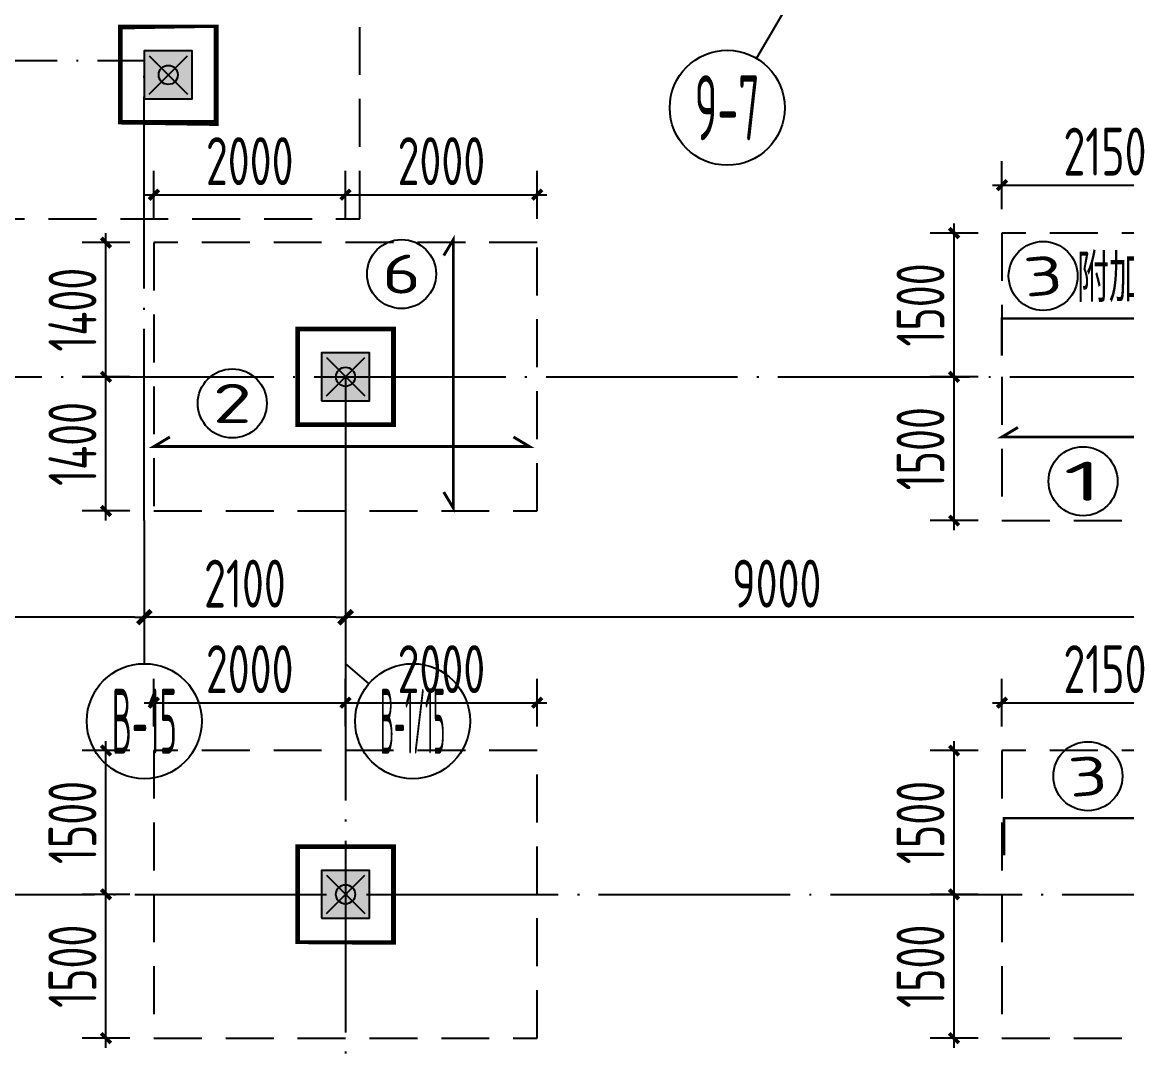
# Model space of a CAD drawing. Extents: x -57409 to 252654, y -8259 to 229119.
# Drawn here: x 139402 to 150931, y 89177 to 99964 of the extents above; entities that cross this region are included whole.
import ezdxf
from ezdxf.enums import TextEntityAlignment as Align

# ---------------------------------------------------------------- set-up
doc = ezdxf.new("R2010")
doc.units = 0
doc.header["$LTSCALE"] = 100
doc.header["$PDMODE"] = 35
doc.header["$PDSIZE"] = 200
doc.linetypes.add('DASHED', pattern=[0.75, 0.5, -0.25])
doc.linetypes.add('DOTE', pattern=[2.4200000000000004, 2, -0.2, 0.02, -0.2])
doc.layers.get('0').update_dxf_attribs({"linetype": 'CONTINUOUS'})
doc.layers.get('Defpoints').update_dxf_attribs({"linetype": 'CONTINUOUS'})
for name, color, linetype in [('B-TEXT', 3, 'CONTINUOUS'), ('codim', 7, 'CONTINUOUS'), ('COLU', 7, 'CONTINUOUS'), ('CT', 2, 'CONTINUOUS'), ('dote', 253, 'DOTE'), ('h填实-柱墙', 254, 'CONTINUOUS'), ('Z-AXIS', 3, 'CONTINUOUS'), ('Z-TEXT', 2, 'CONTINUOUS'), ('z柱下板带', 140, 'CONTINUOUS'), ('板底钢筋', 24, 'CONTINUOUS')]:
    doc.layers.add(name, color=color, linetype=linetype)
doc.layers.add('rein', color=6, linetype='ByLayer', lineweight=18)
doc.layers.add('重心计算', color=7, linetype='CONTINUOUS', plot=False)
doc.styles.add('_TCH_AXIS', font='tssdeng.shx', dxfattribs={"width": 0.7, "bigfont": 'tssdchn.shx'})
doc.styles.add('COMPLEX', font='tssdeng.shx', dxfattribs={"width": 0.7, "bigfont": 'tssdchn.shx'})
doc.styles.add('Jgcad-DIM', font='tssdeng.shx', dxfattribs={"width": 0.7, "bigfont": 'tssdchn.shx'})
doc.styles.get("Standard").update_dxf_attribs({"font": 'tssdeng.shx', "width": 0.7, "bigfont": 'tssdchn.shx'})
doc.styles.add('TSSD_Dimension', font='tssdeng.shx', dxfattribs={"width": 0.7})
doc.dimstyles.new('TSSD_100_100$0', dxfattribs={"dimtxt": 300, "dimasz": 100, "dimexe": 100, "dimexo": 250, "dimgap": 100, "dimtad": 1, "dimdec": 0, "dimzin": 0, "dimdsep": 46, "dimtxsty": 'TSSD_Dimension', "dimblk": '_tsdbk', "dimblk1": '_tsdbk', "dimblk2": '_tsdbk', "dimsah": 1, "dimcen": 0, "dimdle": 100, "dimclrt": 7, "dimadec": 0, "dimazin": 0, "dimtfac": 1, "dimtdec": 0, "dimtix": 1, "dimtmove": 2, "dimatfit": 3, "dimldrblk": '_tsdbk', "dimfxl": 1, "dimtolj": 1, "dimtzin": 0, "dimarcsym": 0})

# ---------------------------------------------------------------- blocks, each defined once
blk = doc.blocks.new('_AXISO')
blk.add_circle((2.273736754432321e-13, -5.684341886080801e-14), 0.5)
at = {"layer": 'B-TEXT', "style": 'COMPLEX', "width": 1.450892857142857}
blk.add_attdef('A', text='', height=0.56, dxfattribs=at).set_placement((0.2493750000001, -0.2800000000000296), (0.7493750000001, -0.2800000000000296), align=Align.FIT)
blk = doc.blocks.new('_tsdbk')
blk.add_line((-1, 0), (0, 0))
at = {"const_width": 0.5}
blk.add_lwpolyline([(-0.7000000000000001, -0.7000000000000001), (0.7000000000000001, 0.7000000000000001)], dxfattribs=at)
blk = doc.blocks.new('*D212')
at = {"layer": 'Defpoints', "color": 0}
for p in [(134677.6411610185, 94763.24189518913), (140677.6462207774, 94763.24189518936), (134677.6411610185, 93754.77070954102)]:
    blk.add_point(p, dxfattribs=at)
at = {"layer": 'Z-AXIS', "color": 0, "lineweight": -2}
for p, q in [((134677.6411610185, 94513.24189518913), (134677.6411610185, 93654.77070954102)), ((140677.6462207774, 94513.24189518936), (140677.6462207774, 93654.77070954102)), ((140577.6462207774, 93754.77070954102), (134777.6411610185, 93754.77070954102))]:
    blk.add_line(p, q, dxfattribs=at)
at = {"layer": 'Z-AXIS', "color": 0, "lineweight": -2, "xscale": 100, "yscale": 100, "zscale": 100, "rotation": 180}
blk.add_blockref('_tsdbk', (134677.6411610185, 93754.77070954102), dxfattribs=at)
at = {"layer": 'Z-AXIS', "color": 0, "lineweight": -2, "xscale": 100, "yscale": 100, "zscale": 100}
blk.add_blockref('_tsdbk', (140677.6462207774, 93754.77070954102), dxfattribs=at)
at = {"layer": 'Z-AXIS', "color": 7, "insert": (137677.643690898, 94104.77070954102), "char_height": 500, "attachment_point": 5, "style": 'TSSD_Dimension'}
blk.add_mtext('\\A1;6000', dxfattribs=at)
blk = doc.blocks.new('*D213')
at = {"layer": 'Defpoints', "color": 0}
for p in [(140677.6462207774, 94763.24189518936), (142777.6411610183, 94763.24189518913), (140677.6462207774, 93754.77070954125)]:
    blk.add_point(p, dxfattribs=at)
at = {"layer": 'Z-AXIS', "color": 0, "lineweight": -2}
for p, q in [((140677.6462207774, 94513.24189518936), (140677.6462207774, 93654.77070954125)), ((142777.6411610183, 94513.24189518913), (142777.6411610183, 93654.77070954125)), ((142677.6411610183, 93754.77070954125), (140777.6462207774, 93754.77070954125))]:
    blk.add_line(p, q, dxfattribs=at)
at = {"layer": 'Z-AXIS', "color": 0, "lineweight": -2, "xscale": 100, "yscale": 100, "zscale": 100, "rotation": 180}
blk.add_blockref('_tsdbk', (140677.6462207774, 93754.77070954125), dxfattribs=at)
at = {"layer": 'Z-AXIS', "color": 0, "lineweight": -2, "xscale": 100, "yscale": 100, "zscale": 100}
blk.add_blockref('_tsdbk', (142777.6411610183, 93754.77070954125), dxfattribs=at)
at = {"layer": 'Z-AXIS', "color": 7, "insert": (141727.6436908979, 94104.77070954125), "char_height": 500, "attachment_point": 5, "style": 'TSSD_Dimension'}
blk.add_mtext('\\A1;2100', dxfattribs=at)
blk = doc.blocks.new('*D214')
at = {"layer": 'Defpoints', "color": 0}
for p in [(142777.6411610184, 94763.2418951896), (151777.641161017, 94763.24189519053), (142777.6411610184, 93754.77070954113)]:
    blk.add_point(p, dxfattribs=at)
at = {"layer": 'Z-AXIS', "color": 0, "lineweight": -2}
for p, q in [((142777.6411610184, 94513.2418951896), (142777.6411610184, 93654.77070954113)), ((151777.641161017, 94513.24189519053), (151777.641161017, 93654.77070954113)), ((151677.641161017, 93754.77070954113), (142877.6411610184, 93754.77070954113))]:
    blk.add_line(p, q, dxfattribs=at)
at = {"layer": 'Z-AXIS', "color": 0, "lineweight": -2, "xscale": 100, "yscale": 100, "zscale": 100, "rotation": 180}
blk.add_blockref('_tsdbk', (142777.6411610184, 93754.77070954113), dxfattribs=at)
at = {"layer": 'Z-AXIS', "color": 0, "lineweight": -2, "xscale": 100, "yscale": 100, "zscale": 100}
blk.add_blockref('_tsdbk', (151777.641161017, 93754.77070954113), dxfattribs=at)
at = {"layer": 'Z-AXIS', "color": 7, "insert": (147277.6411610177, 94104.77070954113), "char_height": 500, "attachment_point": 5, "style": 'TSSD_Dimension'}
blk.add_mtext('\\A1;9000', dxfattribs=at)
blk = doc.blocks.new('_ArchTick')
at = {"color": 0, "linetype": 'ByBlock', "const_width": 0.4}
blk.add_lwpolyline([(-0.5, -0.5), (0.5, 0.5)], dxfattribs=at)
blk = doc.blocks.new('*D2604')
at = {"layer": 'codim', "color": 0, "lineweight": -2}
blk.add_line((149127.6411610168, 94662.72304206343), (149127.6411610168, 96362.72304206315), dxfattribs=at)
at = {"layer": 'codim', "color": 7, "lineweight": -2}
for p, q in [((149377.6411610168, 96262.72304206315), (148877.6411610168, 96262.72304206315)), ((149377.6411610168, 94762.72304206343), (148877.6411610168, 94762.72304206343))]:
    blk.add_line(p, q, dxfattribs=at)
at = {"layer": 'Defpoints', "color": 0}
for p in [(149127.6411610168, 96262.72304206315), (149627.6411610168, 96262.72304206315), (149627.6411610168, 94762.72304206343)]:
    blk.add_point(p, dxfattribs=at)
at = {"layer": 'codim', "color": 0, "lineweight": -2, "xscale": 100, "yscale": 100, "zscale": 100}
for p, rotation in [((149127.6411610168, 96262.72304206315), 90), ((149127.6411610168, 94762.72304206343), 270)]:
    blk.add_blockref('_ArchTick', p, dxfattribs=dict(at, rotation=rotation))
at = {"layer": 'codim', "color": 1, "insert": (148777.6411610168, 95512.72304206331), "char_height": 500, "attachment_point": 5, "rotation": 90, "style": 'Jgcad-DIM'}
blk.add_mtext('\\A1;1500', dxfattribs=at)
blk = doc.blocks.new('*D2605')
at = {"layer": 'codim', "color": 0, "lineweight": -2}
blk.add_line((149127.6411610168, 96162.72304206315), (149127.6411610168, 97862.72304206342), dxfattribs=at)
at = {"layer": 'codim', "color": 7, "lineweight": -2}
for p, q in [((149377.6411610168, 97762.72304206342), (148877.6411610168, 97762.72304206342)), ((149377.6411610168, 96262.72304206315), (148877.6411610168, 96262.72304206315))]:
    blk.add_line(p, q, dxfattribs=at)
at = {"layer": 'Defpoints', "color": 0}
for p in [(149127.6411610168, 97762.72304206342), (149627.6411610168, 97762.72304206342), (149627.6411610168, 96262.72304206315)]:
    blk.add_point(p, dxfattribs=at)
at = {"layer": 'codim', "color": 0, "lineweight": -2, "xscale": 100, "yscale": 100, "zscale": 100}
for p, rotation in [((149127.6411610168, 97762.72304206342), 90), ((149127.6411610168, 96262.72304206315), 270)]:
    blk.add_blockref('_ArchTick', p, dxfattribs=dict(at, rotation=rotation))
at = {"layer": 'codim', "color": 1, "insert": (148777.6411610168, 97012.7230420633), "char_height": 500, "attachment_point": 5, "rotation": 90, "style": 'Jgcad-DIM'}
blk.add_mtext('\\A1;1500', dxfattribs=at)
blk = doc.blocks.new('*D2606')
at = {"layer": 'codim', "color": 7, "lineweight": -2}
for p, q in [((149627.6411610168, 98012.72304206342), (149627.6411610168, 98512.72304206342)), ((151777.6411610168, 98012.72304206342), (151777.6411610168, 98512.72304206342))]:
    blk.add_line(p, q, dxfattribs=at)
at = {"layer": 'codim', "color": 0, "lineweight": -2}
blk.add_line((149527.6411610168, 98262.72304206342), (151877.6411610168, 98262.72304206342), dxfattribs=at)
at = {"layer": 'Defpoints', "color": 0}
for p in [(151777.6411610168, 98262.72304206342), (149627.6411610168, 97762.72304206342), (151777.6411610168, 97762.72304206342)]:
    blk.add_point(p, dxfattribs=at)
at = {"layer": 'codim', "color": 0, "lineweight": -2, "xscale": 100, "yscale": 100, "zscale": 100, "rotation": 180}
blk.add_blockref('_ArchTick', (149627.6411610168, 98262.72304206342), dxfattribs=at)
at = {"layer": 'codim', "color": 0, "lineweight": -2, "xscale": 100, "yscale": 100, "zscale": 100}
blk.add_blockref('_ArchTick', (151777.6411610168, 98262.72304206342), dxfattribs=at)
at = {"layer": 'codim', "color": 1, "insert": (150702.6411610168, 98612.72304206342), "char_height": 500, "attachment_point": 5, "style": 'Jgcad-DIM'}
blk.add_mtext('\\A1;2150', dxfattribs=at)
blk = doc.blocks.new('*D2608')
at = {"layer": 'codim', "color": 7, "lineweight": -2}
for p, q in [((149377.6411610174, 90862.72304205978), (148877.6411610174, 90862.72304205978)), ((149377.6411610174, 89362.72304205975), (148877.6411610174, 89362.72304205975))]:
    blk.add_line(p, q, dxfattribs=at)
at = {"layer": 'codim', "color": 0, "lineweight": -2}
blk.add_line((149127.6411610174, 89262.72304205975), (149127.6411610174, 90962.72304205978), dxfattribs=at)
at = {"layer": 'Defpoints', "color": 0}
for p in [(149127.6411610174, 90862.72304205978), (149627.6411610174, 90862.72304205978), (149627.6411610174, 89362.72304205975)]:
    blk.add_point(p, dxfattribs=at)
at = {"layer": 'codim', "color": 0, "lineweight": -2, "xscale": 100, "yscale": 100, "zscale": 100}
for p, rotation in [((149127.6411610174, 90862.72304205978), 90), ((149127.6411610174, 89362.72304205975), 270)]:
    blk.add_blockref('_ArchTick', p, dxfattribs=dict(at, rotation=rotation))
at = {"layer": 'codim', "color": 1, "insert": (148777.6411610174, 90112.72304205978), "char_height": 500, "attachment_point": 5, "rotation": 90, "style": 'Jgcad-DIM'}
blk.add_mtext('\\A1;1500', dxfattribs=at)
blk = doc.blocks.new('*D2609')
at = {"layer": 'codim', "color": 7, "lineweight": -2}
for p, q in [((149377.6411610174, 92362.7230420599), (148877.6411610174, 92362.7230420599)), ((149377.6411610174, 90862.72304205978), (148877.6411610174, 90862.72304205978))]:
    blk.add_line(p, q, dxfattribs=at)
at = {"layer": 'codim', "color": 0, "lineweight": -2}
blk.add_line((149127.6411610174, 90762.72304205978), (149127.6411610174, 92462.7230420599), dxfattribs=at)
at = {"layer": 'Defpoints', "color": 0}
for p in [(149127.6411610174, 92362.7230420599), (149627.6411610174, 92362.7230420599), (149627.6411610174, 90862.72304205978)]:
    blk.add_point(p, dxfattribs=at)
at = {"layer": 'codim', "color": 0, "lineweight": -2, "xscale": 100, "yscale": 100, "zscale": 100}
for p, rotation in [((149127.6411610174, 92362.7230420599), 90), ((149127.6411610174, 90862.72304205978), 270)]:
    blk.add_blockref('_ArchTick', p, dxfattribs=dict(at, rotation=rotation))
at = {"layer": 'codim', "color": 1, "insert": (148777.6411610174, 91612.72304205985), "char_height": 500, "attachment_point": 5, "rotation": 90, "style": 'Jgcad-DIM'}
blk.add_mtext('\\A1;1500', dxfattribs=at)
blk = doc.blocks.new('*D2589')
at = {"layer": 'codim', "color": 7, "lineweight": -2}
for p, q in [((149627.6411610174, 92612.7230420599), (149627.6411610174, 93112.7230420599)), ((151777.6411610174, 92612.7230420599), (151777.6411610174, 93112.7230420599))]:
    blk.add_line(p, q, dxfattribs=at)
at = {"layer": 'codim', "color": 0, "lineweight": -2}
blk.add_line((149527.6411610174, 92862.7230420599), (151877.6411610174, 92862.7230420599), dxfattribs=at)
at = {"layer": 'Defpoints', "color": 0}
for p in [(151777.6411610174, 92862.7230420599), (149627.6411610174, 92362.7230420599), (151777.6411610174, 92362.7230420599)]:
    blk.add_point(p, dxfattribs=at)
at = {"layer": 'codim', "color": 0, "lineweight": -2, "xscale": 100, "yscale": 100, "zscale": 100, "rotation": 180}
blk.add_blockref('_ArchTick', (149627.6411610174, 92862.7230420599), dxfattribs=at)
at = {"layer": 'codim', "color": 0, "lineweight": -2, "xscale": 100, "yscale": 100, "zscale": 100}
blk.add_blockref('_ArchTick', (151777.6411610174, 92862.7230420599), dxfattribs=at)
at = {"layer": 'codim', "color": 1, "insert": (150702.6411610174, 93212.7230420599), "char_height": 500, "attachment_point": 5, "style": 'Jgcad-DIM'}
blk.add_mtext('\\A1;2150', dxfattribs=at)
blk = doc.blocks.new('*D1420')
at = {"layer": 'codim', "color": 0, "lineweight": -2}
blk.add_line((140277.6411610182, 94762.72304206336), (140277.6411610182, 96362.72304206321), dxfattribs=at)
at = {"layer": 'codim', "color": 7, "lineweight": -2}
for p, q in [((140527.6411610182, 96262.72304206321), (140027.6411610182, 96262.72304206321)), ((140527.6411610182, 94862.72304206336), (140027.6411610182, 94862.72304206336))]:
    blk.add_line(p, q, dxfattribs=at)
at = {"layer": 'Defpoints', "color": 0}
for p in [(140277.6411610182, 96262.72304206321), (140777.6411610182, 96262.72304206321), (140777.6411610182, 94862.72304206336)]:
    blk.add_point(p, dxfattribs=at)
at = {"layer": 'codim', "color": 0, "lineweight": -2, "xscale": 100, "yscale": 100, "zscale": 100}
for p, rotation in [((140277.6411610182, 96262.72304206321), 90), ((140277.6411610182, 94862.72304206336), 270)]:
    blk.add_blockref('_ArchTick', p, dxfattribs=dict(at, rotation=rotation))
at = {"layer": 'codim', "color": 1, "insert": (139927.6411610181, 95562.7230420633), "char_height": 500, "attachment_point": 5, "rotation": 90, "style": 'Jgcad-DIM'}
blk.add_mtext('\\A1;1400', dxfattribs=at)
blk = doc.blocks.new('*D1251')
at = {"layer": 'codim', "color": 7, "lineweight": -2}
for p, q in [((140527.6411610182, 97662.72304206339), (140027.6411610182, 97662.72304206339)), ((140527.6411610182, 96262.72304206321), (140027.6411610182, 96262.72304206321))]:
    blk.add_line(p, q, dxfattribs=at)
at = {"layer": 'codim', "color": 0, "lineweight": -2}
blk.add_line((140277.6411610182, 96162.72304206321), (140277.6411610182, 97762.72304206339), dxfattribs=at)
at = {"layer": 'Defpoints', "color": 0}
for p in [(140277.6411610182, 97662.72304206339), (140777.6411610182, 97662.72304206339), (140777.6411610182, 96262.72304206321)]:
    blk.add_point(p, dxfattribs=at)
at = {"layer": 'codim', "color": 0, "lineweight": -2, "xscale": 100, "yscale": 100, "zscale": 100}
for p, rotation in [((140277.6411610182, 97662.72304206339), 90), ((140277.6411610182, 96262.72304206321), 270)]:
    blk.add_blockref('_ArchTick', p, dxfattribs=dict(at, rotation=rotation))
at = {"layer": 'codim', "color": 1, "insert": (139927.6411610181, 96962.72304206331), "char_height": 500, "attachment_point": 5, "rotation": 90, "style": 'Jgcad-DIM'}
blk.add_mtext('\\A1;1400', dxfattribs=at)
blk = doc.blocks.new('*D1252')
at = {"layer": 'codim', "color": 7, "lineweight": -2}
for p, q in [((140777.6411610182, 97912.72304206339), (140777.6411610182, 98412.72304206339)), ((142777.6411610181, 97912.72304206339), (142777.6411610181, 98412.72304206339))]:
    blk.add_line(p, q, dxfattribs=at)
at = {"layer": 'codim', "color": 0, "lineweight": -2}
blk.add_line((140677.6411610182, 98162.72304206339), (142877.6411610181, 98162.72304206339), dxfattribs=at)
at = {"layer": 'Defpoints', "color": 0}
for p in [(142777.6411610181, 98162.72304206339), (140777.6411610182, 97662.72304206339), (142777.6411610181, 97662.72304206339)]:
    blk.add_point(p, dxfattribs=at)
at = {"layer": 'codim', "color": 0, "lineweight": -2, "xscale": 100, "yscale": 100, "zscale": 100, "rotation": 180}
blk.add_blockref('_ArchTick', (140777.6411610182, 98162.72304206339), dxfattribs=at)
at = {"layer": 'codim', "color": 0, "lineweight": -2, "xscale": 100, "yscale": 100, "zscale": 100}
blk.add_blockref('_ArchTick', (142777.6411610181, 98162.72304206339), dxfattribs=at)
at = {"layer": 'codim', "color": 1, "insert": (141777.6411610181, 98512.72304206339), "char_height": 500, "attachment_point": 5, "style": 'Jgcad-DIM'}
blk.add_mtext('\\A1;2000', dxfattribs=at)
blk = doc.blocks.new('*D1253')
at = {"layer": 'codim', "color": 7, "lineweight": -2}
for p, q in [((142777.6411610181, 97912.72304206339), (142777.6411610181, 98412.72304206339)), ((144777.6411610182, 97912.72304206339), (144777.6411610182, 98412.72304206339))]:
    blk.add_line(p, q, dxfattribs=at)
at = {"layer": 'codim', "color": 0, "lineweight": -2}
blk.add_line((142677.6411610181, 98162.72304206339), (144877.6411610182, 98162.72304206339), dxfattribs=at)
at = {"layer": 'Defpoints', "color": 0}
for p in [(144777.6411610182, 98162.72304206339), (142777.6411610181, 97662.72304206339), (144777.6411610182, 97662.72304206339)]:
    blk.add_point(p, dxfattribs=at)
at = {"layer": 'codim', "color": 0, "lineweight": -2, "xscale": 100, "yscale": 100, "zscale": 100, "rotation": 180}
blk.add_blockref('_ArchTick', (142777.6411610181, 98162.72304206339), dxfattribs=at)
at = {"layer": 'codim', "color": 0, "lineweight": -2, "xscale": 100, "yscale": 100, "zscale": 100}
blk.add_blockref('_ArchTick', (144777.6411610182, 98162.72304206339), dxfattribs=at)
at = {"layer": 'codim', "color": 1, "insert": (143777.6411610181, 98512.72304206339), "char_height": 500, "attachment_point": 5, "style": 'Jgcad-DIM'}
blk.add_mtext('\\A1;2000', dxfattribs=at)
blk = doc.blocks.new('*D1254')
at = {"layer": 'codim', "color": 7, "lineweight": -2}
for p, q in [((140527.6411610185, 90862.72304205934), (140027.6411610185, 90862.72304205934)), ((140527.6411610185, 89362.72304205963), (140027.6411610185, 89362.72304205963))]:
    blk.add_line(p, q, dxfattribs=at)
at = {"layer": 'codim', "color": 0, "lineweight": -2}
blk.add_line((140277.6411610185, 89262.72304205963), (140277.6411610185, 90962.72304205934), dxfattribs=at)
at = {"layer": 'Defpoints', "color": 0}
for p in [(140277.6411610185, 90862.72304205934), (140777.6411610185, 90862.72304205934), (140777.6411610185, 89362.72304205963)]:
    blk.add_point(p, dxfattribs=at)
at = {"layer": 'codim', "color": 0, "lineweight": -2, "xscale": 100, "yscale": 100, "zscale": 100}
for p, rotation in [((140277.6411610185, 90862.72304205934), 90), ((140277.6411610185, 89362.72304205963), 270)]:
    blk.add_blockref('_ArchTick', p, dxfattribs=dict(at, rotation=rotation))
at = {"layer": 'codim', "color": 1, "insert": (139927.6411610185, 90112.7230420595), "char_height": 500, "attachment_point": 5, "rotation": 90, "style": 'Jgcad-DIM'}
blk.add_mtext('\\A1;1500', dxfattribs=at)
blk = doc.blocks.new('*D1255')
at = {"layer": 'codim', "color": 7, "lineweight": -2}
for p, q in [((140527.6411610185, 92362.72304205943), (140027.6411610185, 92362.72304205943)), ((140527.6411610185, 90862.72304205934), (140027.6411610185, 90862.72304205934))]:
    blk.add_line(p, q, dxfattribs=at)
at = {"layer": 'codim', "color": 0, "lineweight": -2}
blk.add_line((140277.6411610185, 90762.72304205934), (140277.6411610185, 92462.72304205943), dxfattribs=at)
at = {"layer": 'Defpoints', "color": 0}
for p in [(140277.6411610185, 92362.72304205943), (140777.6411610185, 92362.72304205943), (140777.6411610185, 90862.72304205934)]:
    blk.add_point(p, dxfattribs=at)
at = {"layer": 'codim', "color": 0, "lineweight": -2, "xscale": 100, "yscale": 100, "zscale": 100}
for p, rotation in [((140277.6411610185, 92362.72304205943), 90), ((140277.6411610185, 90862.72304205934), 270)]:
    blk.add_blockref('_ArchTick', p, dxfattribs=dict(at, rotation=rotation))
at = {"layer": 'codim', "color": 1, "insert": (139927.6411610185, 91612.7230420594), "char_height": 500, "attachment_point": 5, "rotation": 90, "style": 'Jgcad-DIM'}
blk.add_mtext('\\A1;1500', dxfattribs=at)
blk = doc.blocks.new('*D1256')
at = {"layer": 'codim', "color": 7, "lineweight": -2}
for p, q in [((140777.6411610185, 92612.72304205943), (140777.6411610185, 93112.72304205943)), ((142777.6411610185, 92612.72304205943), (142777.6411610185, 93112.72304205943))]:
    blk.add_line(p, q, dxfattribs=at)
at = {"layer": 'codim', "color": 0, "lineweight": -2}
blk.add_line((140677.6411610185, 92862.72304205943), (142877.6411610185, 92862.72304205943), dxfattribs=at)
at = {"layer": 'Defpoints', "color": 0}
for p in [(142777.6411610185, 92862.72304205943), (140777.6411610185, 92362.72304205943), (142777.6411610185, 92362.72304205943)]:
    blk.add_point(p, dxfattribs=at)
at = {"layer": 'codim', "color": 0, "lineweight": -2, "xscale": 100, "yscale": 100, "zscale": 100, "rotation": 180}
blk.add_blockref('_ArchTick', (140777.6411610185, 92862.72304205943), dxfattribs=at)
at = {"layer": 'codim', "color": 0, "lineweight": -2, "xscale": 100, "yscale": 100, "zscale": 100}
blk.add_blockref('_ArchTick', (142777.6411610185, 92862.72304205943), dxfattribs=at)
at = {"layer": 'codim', "color": 1, "insert": (141777.6411610185, 93212.72304205943), "char_height": 500, "attachment_point": 5, "style": 'Jgcad-DIM'}
blk.add_mtext('\\A1;2000', dxfattribs=at)
blk = doc.blocks.new('*D1257')
at = {"layer": 'codim', "color": 7, "lineweight": -2}
for p, q in [((142777.6411610185, 92612.72304205943), (142777.6411610185, 93112.72304205943)), ((144777.6411610185, 92612.72304205941), (144777.6411610185, 93112.72304205943))]:
    blk.add_line(p, q, dxfattribs=at)
at = {"layer": 'codim', "color": 0, "lineweight": -2}
blk.add_line((142677.6411610185, 92862.72304205943), (144877.6411610185, 92862.72304205943), dxfattribs=at)
at = {"layer": 'Defpoints', "color": 0}
for p in [(144777.6411610185, 92862.72304205943), (142777.6411610185, 92362.72304205943), (144777.6411610185, 92362.72304205941)]:
    blk.add_point(p, dxfattribs=at)
at = {"layer": 'codim', "color": 0, "lineweight": -2, "xscale": 100, "yscale": 100, "zscale": 100, "rotation": 180}
blk.add_blockref('_ArchTick', (142777.6411610185, 92862.72304205943), dxfattribs=at)
at = {"layer": 'codim', "color": 0, "lineweight": -2, "xscale": 100, "yscale": 100, "zscale": 100}
blk.add_blockref('_ArchTick', (144777.6411610185, 92862.72304205943), dxfattribs=at)
at = {"layer": 'codim', "color": 1, "insert": (143777.6411610185, 93212.72304205943), "char_height": 500, "attachment_point": 5, "style": 'Jgcad-DIM'}
blk.add_mtext('\\A1;2000', dxfattribs=at)

msp = doc.modelspace()

# ---------------------------------------------------------------- hatches: boundary and pattern name
at = {"layer": 'h填实-柱墙'}
for points in [[(140677.6411610189, 99162.7230420628), (141177.6411610188, 99162.72304206397), (141177.6411610187, 99662.72304206397), (140677.6411610187, 99662.72304206269)], [(142527.6411610188, 96012.72304206478), (143027.6411610188, 96012.7230420642), (143027.6411610176, 96512.72304206467), (142527.6411610176, 96512.72304206304)], [(142527.6411610177, 90612.72304205873), (143027.6411610189, 90612.72304205966), (143027.6411610184, 91112.72304205931), (142527.6411610168, 91112.72304205826)]]:
    msp.add_hatch(color=256, dxfattribs=at).paths.add_polyline_path(points)

# ---------------------------------------------------------------- linework, layer by layer
at = {"layer": 'COLU'}
for points in [[(140677.6411610189, 99162.7230420628), (141177.6411610188, 99162.72304206397), (141177.6411610187, 99662.72304206397), (140677.6411610187, 99662.72304206269)], [(142527.6411610188, 96012.72304206478), (143027.6411610188, 96012.7230420642), (143027.6411610176, 96512.72304206467), (142527.6411610176, 96512.72304206304)], [(142527.6411610177, 90612.72304205873), (143027.6411610189, 90612.72304205966), (143027.6411610184, 91112.72304205931), (142527.6411610168, 91112.72304205826)]]:
    msp.add_lwpolyline(points, close=True, dxfattribs=at)
at = {"layer": 'CT', "const_width": 49.99999999999999}
for points in [[(140427.6411610197, 98912.72304206269), (141427.6411610197, 98912.72304206443), (141427.6411610181, 99912.72304206432), (140427.6411610177, 99912.72304206222)], [(142277.6411610182, 95762.7230420649), (143277.6411610181, 95762.72304206397), (143277.6411610187, 96762.72304206362), (142277.6411610189, 96762.72304206432)], [(142277.6411610192, 90362.72304205745), (143277.6411610195, 90362.72304206013), (143277.6411610166, 91362.72304206024), (142277.6411610165, 91362.72304205757)]]:
    msp.add_lwpolyline(points, close=True, dxfattribs=at)
at = {"layer": 'dote', "ltscale": 10}
for p, q in [((120828.8422570885, 99562.72304206315), (140677.6462207773, 99562.72304206315)), ((140677.6462207774, 94763.24189518936), (140677.6462207773, 99562.72304206315)), ((72269.46474777008, 96262.72304206375), (151777.6411610168, 96262.72304206315)), ((142777.6411610182, 96262.72304206374), (142777.6411610196, 79862.72304205791)), ((80077.64116101939, 90862.72304205617), (151777.6411610175, 90862.72304205978))]:
    msp.add_line(p, q, dxfattribs=at)
at = {"layer": 'rein', "color": 210, "const_width": 25}
for points in [[(149627.268470159, 96483.60373891308), (149627.6411610174, 96871.11473082216), (153585.1410711699, 96874.43191885446), (153584.8593868561, 96581.54636672756)], [(149648.8347236771, 91271.50122003185), (149649.2074145355, 91659.01221194092), (153472.668923655, 91659.01221194102), (153472.3872393412, 91366.12665981412)]]:
    msp.add_lwpolyline(points, dxfattribs=at)
at = {"layer": 'Z-AXIS'}
for p, q in [((148055.2397226109, 101272.0261241606), (147064.6102814593, 99587.22161384168)), ((140677.6462207774, 94763.24189518936), (140677.6462207774, 93269.56807747865)), ((142777.6411610183, 94763.24189518913), (142777.6411610183, 93269.56807747865)), ((142777.6411610183, 93269.56807747865), (143022.0862213709, 93060.04333581516))]:
    msp.add_line(p, q, dxfattribs=at)
at = {"layer": 'z柱下板带', "linetype": 'DASHED', "ltscale": 10}
for points in [[(138927.6411610175, 97912.7230420619), (142927.6411610175, 97912.7230420619), (142927.6411610175, 100912.7230420619), (138927.6411610175, 100912.7230420619)], [(140777.6411610173, 89362.72304208254), (144777.6411610173, 89362.72304208254), (144777.6411610173, 92362.72304208254), (140777.6411610173, 92362.72304208254)], [(149627.6411610186, 89362.72304208149), (153627.6411610186, 89362.72304208149), (153627.6411610186, 92362.72304208149), (149627.6411610186, 92362.72304208149)]]:
    msp.add_lwpolyline(points, close=True, dxfattribs=at)
at = {"layer": 'z柱下板带', "color": 181, "linetype": 'DASHED', "ltscale": 10}
msp.add_lwpolyline([(140777.6411610182, 94862.72304206359), (144777.6411610182, 94862.72304206359), (144777.6411610182, 97662.72304206359), (140777.6411610182, 97662.72304206359)], close=True, dxfattribs=at)
at = {"layer": 'z柱下板带', "color": 6, "linetype": 'DASHED', "ltscale": 10}
msp.add_lwpolyline([(149627.6411610174, 94762.72304206545), (153627.6411610174, 94762.72304206545), (153627.6411610174, 97762.72304206545), (149627.6411610174, 97762.72304206545)], close=True, dxfattribs=at)
at = {"layer": '板底钢筋', "const_width": 30}
for points in [[(143802.333807215, 95059.98343464569), (143902.3338072155, 94893.31625935272), (143902.3338072155, 97694.55031538627), (143802.3338072152, 97527.8831400937)], [(149794.3083363104, 95735.07872772706), (149627.6411610174, 95635.07872772653), (153546.74164422, 95635.07872772653), (153380.0744689274, 95735.07872772682)], [(140944.3083363112, 95635.0787277252), (140777.6411610182, 95535.07872772467), (144696.7416442207, 95535.07872772467), (144530.0744689282, 95635.07872772496)]]:
    msp.add_lwpolyline(points, dxfattribs=at)
at = {"layer": '重心计算', "color": 5}
for p in [(140927.6411610187, 99412.72304206336), (140927.6411610187, 99412.72304206337), (142777.6411610184, 96262.72304206417), (142777.6411610184, 96262.72304206417), (142777.641161018, 90862.72304205902), (142777.641161018, 90862.72304205903)]:
    msp.add_point(p, dxfattribs=at)

# ---------------------------------------------------------------- block references
at = {"layer": 'Z-AXIS'}
ref = msp.add_blockref('_AXISO', (146760.4967464243, 99070.00313214536), dxfattribs=dict(at, xscale=1199.999999999998, yscale=1200, zscale=1200, rotation=359.9996457873818))
ref.add_attrib('A', '9-7', dxfattribs={"color": 7, "height": 678.8225099390856, "rotation": 359.9996457873921, "style": '_TCH_AXIS', "width": 0.4333333333331038}).set_placement((146421.083393161, 98730.5939754826), (147099.9059030868, 98730.58977888219), align=Align.FIT)
ref = msp.add_blockref('_AXISO', (140677.6448703244, 92669.56807748062), dxfattribs=dict(at, xscale=1199.999999999998, yscale=1200, zscale=1200, rotation=359.9996457873846))
ref.add_attrib('A', 'B-15', dxfattribs={"color": 7, "height": 678.8225099390856, "rotation": 359.9996457873822, "style": '_TCH_AXIS', "width": 0.3209876543208177}).set_placement((140338.2315170613, 92330.1589208181), (141017.0540269871, 92330.15472421757), align=Align.FIT)
ref = msp.add_blockref('_AXISO', (143477.6398105653, 92669.56807748039), dxfattribs=dict(at, xscale=1199.999999999998, yscale=1200, zscale=1200, rotation=359.9996457873846))
ref.add_attrib('A', 'B-1/15', dxfattribs={"color": 7, "height": 678.8225099390856, "rotation": 359.9996457873921, "style": '_TCH_AXIS', "width": 0.2148760330577928}).set_placement((143138.226457302, 92330.15892081775), (143817.048967228, 92330.15472421734), align=Align.FIT)
at = {"layer": 'Z-TEXT'}
ref = msp.add_blockref('_AXISO', (143362.5401386489, 97335.22995952857), dxfattribs=dict(at, xscale=720.0000000000074, yscale=720, zscale=720, rotation=359.9996457873825))
ref.add_attrib('A', '6', dxfattribs={"layer": 'Z-AXIS', "color": 7, "height": 407.2935059634514, "rotation": 359.9996457873888, "style": '_TCH_AXIS', "width": 1.999999999998255}).set_placement((143158.8921266912, 97131.58446553073), (143566.1856326465, 97131.58194757046), align=Align.FIT)
ref = msp.add_blockref('_AXISO', (150057.3694744953, 97315.133419906), dxfattribs=dict(at, xscale=720.000000000007, yscale=720, zscale=720, rotation=5.01289548138721))
ref.add_attrib('A', '3', dxfattribs={"layer": 'Z-AXIS', "color": 7, "height": 407.2935059634514, "rotation": 5.012895481394519, "style": '_TCH_AXIS', "width": 1.857142857141189}).set_placement((149872.2963024107, 97094.47096053763), (150278.0319338634, 97130.06024782095), align=Align.FIT)
ref = msp.add_blockref('_AXISO', (141595.5536663756, 95985.4136968902), dxfattribs=dict(at, xscale=720.0000000000074, yscale=720, zscale=720, rotation=359.9996457873825))
ref.add_attrib('A', '2', dxfattribs={"layer": 'Z-AXIS', "color": 7, "height": 407.2935059634514, "rotation": 359.9996457873888, "style": '_TCH_AXIS', "width": 1.857142857141237}).set_placement((141391.9056544179, 95781.76820289236), (141799.1991603732, 95781.76568493209), align=Align.FIT)
ref = msp.add_blockref('_AXISO', (150473.8525549297, 95173.23309424656), dxfattribs=dict(at, xscale=720.0000000000074, yscale=720, zscale=720, rotation=359.9996457873825))
ref.add_attrib('A', '1', dxfattribs={"layer": 'Z-AXIS', "color": 7, "height": 407.2935059634514, "rotation": 359.9996457873888, "style": '_TCH_AXIS', "width": 2.888888888886369}).set_placement((150270.2045429719, 94969.58760024872), (150677.4980489272, 94969.58508228845), align=Align.FIT)
ref = msp.add_blockref('_AXISO', (150524.4396336311, 92095.61092465761), dxfattribs=dict(at, xscale=720.000000000007, yscale=720, zscale=720, rotation=5.01289548138721))
ref.add_attrib('A', '3', dxfattribs={"layer": 'Z-AXIS', "color": 7, "height": 407.2935059634514, "rotation": 5.012895481394519, "style": '_TCH_AXIS', "width": 1.857142857141189}).set_placement((150339.3664615464, 91874.94846528924), (150745.1020929992, 91910.53775257256), align=Align.FIT)

# ---------------------------------------------------------------- texts
at = {"layer": 'Z-TEXT', "width": 0.7}
msp.add_text('附加面筋', height=500, dxfattribs=at).set_placement((150410.8600344523, 97042.27306500482))

# ---------------------------------------------------------------- dimensions: what is measured, and where the dimension line sits
at = {"layer": 'codim'}
for base, p1, p2, picture, middle in [((151777.6411610168, 98262.72304206342), (149627.6411610168, 97762.72304206342), (151777.6411610168, 97762.72304206342), '*D2606', (150702.6411610168, 98612.72304206342)), ((142777.6411610181, 98162.72304206339), (140777.6411610182, 97662.72304206339), (142777.6411610181, 97662.72304206339), '*D1252', (141777.6411610181, 98512.72304206339)), ((144777.6411610182, 98162.72304206339), (142777.6411610181, 97662.72304206339), (144777.6411610182, 97662.72304206339), '*D1253', (143777.6411610181, 98512.72304206339)), ((142777.6411610185, 92862.72304205943), (140777.6411610185, 92362.72304205943), (142777.6411610185, 92362.72304205943), '*D1256', (141777.6411610185, 93212.72304205943)), ((144777.6411610185, 92862.72304205943), (142777.6411610185, 92362.72304205943), (144777.6411610185, 92362.72304205941), '*D1257', (143777.6411610185, 93212.72304205943)), ((151777.6411610174, 92862.7230420599), (149627.6411610174, 92362.7230420599), (151777.6411610174, 92362.7230420599), '*D2589', (150702.6411610174, 93212.7230420599))]:
    dim = msp.add_linear_dim(base=base, p1=p1, p2=p2, dimstyle='TSSD_100_100$0', override={"dimtxt": 500, "dimexe": 250, "dimtxsty": 'Jgcad-DIM', "dimblk": 'ArchTick', "dimblk1": 'ArchTick', "dimblk2": 'ArchTick', "dimclre": 7, "dimclrt": 1, "dimadec": 3}, dxfattribs=at)
    dim.commit()
    dim.dimension.update_dxf_attribs({"geometry": picture, "text_midpoint": middle})
for base, p1, p2, picture, middle in [((149127.6411610168, 97762.72304206342), (149627.6411610168, 96262.72304206315), (149627.6411610168, 97762.72304206342), '*D2605', (148777.6411610168, 97012.7230420633)), ((140277.6411610182, 97662.72304206339), (140777.6411610182, 96262.72304206321), (140777.6411610182, 97662.72304206339), '*D1251', (139927.6411610181, 96962.72304206331)), ((140277.6411610182, 96262.72304206321), (140777.6411610182, 94862.72304206336), (140777.6411610182, 96262.72304206321), '*D1420', (139927.6411610181, 95562.7230420633)), ((149127.6411610168, 96262.72304206315), (149627.6411610168, 94762.72304206343), (149627.6411610168, 96262.72304206315), '*D2604', (148777.6411610168, 95512.72304206331)), ((140277.6411610185, 92362.72304205943), (140777.6411610185, 90862.72304205934), (140777.6411610185, 92362.72304205943), '*D1255', (139927.6411610185, 91612.7230420594)), ((149127.6411610174, 92362.7230420599), (149627.6411610174, 90862.72304205978), (149627.6411610174, 92362.7230420599), '*D2609', (148777.6411610174, 91612.72304205985)), ((140277.6411610185, 90862.72304205934), (140777.6411610185, 89362.72304205963), (140777.6411610185, 90862.72304205934), '*D1254', (139927.6411610185, 90112.7230420595)), ((149127.6411610174, 90862.72304205978), (149627.6411610174, 89362.72304205975), (149627.6411610174, 90862.72304205978), '*D2608', (148777.6411610174, 90112.72304205978))]:
    dim = msp.add_linear_dim(base=base, p1=p1, p2=p2, angle=90, dimstyle='TSSD_100_100$0', override={"dimtxt": 500, "dimexe": 250, "dimtxsty": 'Jgcad-DIM', "dimblk": 'ArchTick', "dimblk1": 'ArchTick', "dimblk2": 'ArchTick', "dimclre": 7, "dimclrt": 1, "dimadec": 3}, dxfattribs=at)
    dim.commit()
    dim.dimension.update_dxf_attribs({"geometry": picture, "text_midpoint": middle})
at = {"layer": 'Z-AXIS'}
for base, p1, p2, picture, middle in [((134677.6411610185, 93754.77070954102), (140677.6462207774, 94763.24189518936), (134677.6411610185, 94763.24189518913), '*D212', (137677.643690898, 94104.77070954102)), ((140677.6462207774, 93754.77070954125), (142777.6411610183, 94763.24189518913), (140677.6462207774, 94763.24189518936), '*D213', (141727.6436908979, 94104.77070954125)), ((142777.6411610184, 93754.77070954113), (151777.641161017, 94763.24189519053), (142777.6411610184, 94763.2418951896), '*D214', (147277.6411610177, 94104.77070954113))]:
    dim = msp.add_linear_dim(base=base, p1=p1, p2=p2, dimstyle='TSSD_100_100$0', override={"dimtxt": 500}, dxfattribs=at)
    dim.commit()
    dim.dimension.update_dxf_attribs({"geometry": picture, "text_midpoint": middle})

doc.saveas('drawing.dxf')
